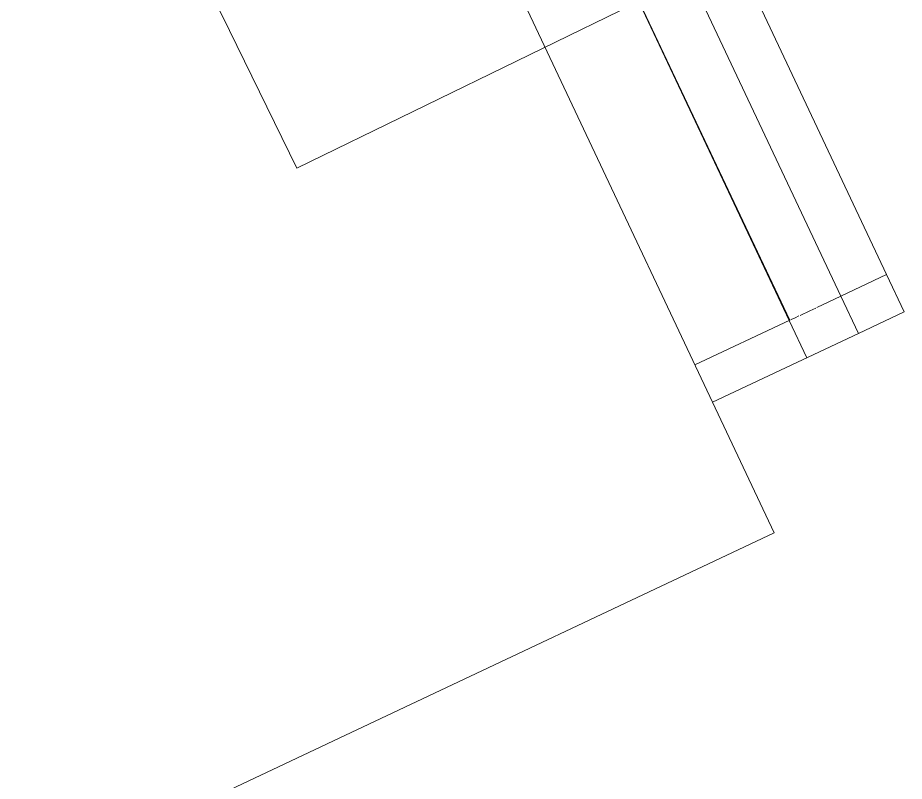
# Model space of a CAD drawing. Header units: metres. Extents: x -217 to -108, y -304 to -188.
# Drawn here: x -156.367 to -155.492, y -244.57 to -243.816 of the extents above; entities that cross this region are included whole.
import ezdxf

# ---------------------------------------------------------------- set-up
doc = ezdxf.new("R2010")
doc.units = ezdxf.units.M
doc.layers.add('I-FURN', color=30, linetype='Continuous', lineweight=9)

# ---------------------------------------------------------------- blocks, each defined once
blk = doc.blocks.new('dining_table_and_chairs_5978 - dining_table_and_chairs_5978-V25-Nivel 3')
at = {"layer": 'I-FURN'}
for p, q in [((1.2926, 0.68419), (1.7166, 0.68419)), ((1.7166, 0.68419), (1.7166, 0.63419)), ((1.7166, 0.63419), (1.7166, 0.68419)), ((1.7166, 0.68419), (1.75737, 0.68419)), ((1.7166, 0.63419), (1.7166, 0.68419)), ((1.7166, 0.68419), (1.75737, 0.68419)), ((1.75737, 0.68419), (1.75737, 0.63419)), ((1.75737, 0.68419), (1.75737, 0.63419)), ((1.2926, 0.63419), (1.7166, 0.63419)), ((1.7166, 0.63419), (1.7166, 0.60792)), ((1.7166, 0.63419), (1.75737, 0.63419)), ((1.7166, 0.63419), (1.75737, 0.63419)), ((1.75737, 0.63419), (1.75737, 0.57915)), ((1.75737, 0.63419), (1.75737, 0.57915)), ((1.7166, 0.6003), (1.7166, 0.6068)), ((1.7166, 0.6003), (1.7166, 0.6068)), ((1.7166, 0.6003), (1.7166, 0.58976)), ((1.7166, 0.58418), (1.7166, 0.58838)), ((1.7166, 0.58418), (1.7166, 0.58838)), ((1.7166, 0.57842), (1.2926, 0.57842)), ((1.2926, 0.57798), (1.7166, 0.57798)), ((1.7166, 0.58418), (1.7166, 0.5799)), ((1.7166, 0.57798), (1.7166, 0.57913)), ((1.7166, 0.57798), (1.7166, 0.57913)), ((1.7166, 0.57798), (1.7166, 0.57842)), ((1.7166, 0.475), (1.7166, 0.57842)), ((1.7166, 0.475), (1.7166, 0.57842)), ((1.7166, 0.57798), (1.75737, 0.57798)), ((1.7166, 0.57798), (1.75737, 0.57798)), ((1.75737, 0.57913), (1.75737, 0.475)), ((1.9, 0.475), (0, 0.475)), ((1.9, 0), (1.9, 0.475)), ((1.9, -0.475), (1.9, 0))]:
    blk.add_line(p, q, dxfattribs=at)
blk = doc.blocks.new('Table-Coffee-Glass-Modern_Reed - Table-Coffee-Glass-Modern_Reed-520541-Nivel 3')
at = {"layer": 'I-FURN'}
for p, q in [((-0.61232, 0.3048), (-0.61232, -0.3048)), ((-0.61232, 0.3048), (-0.45995, 0.3048)), ((-0.45995, 0.3048), (0.45974, 0.3048)), ((0.45974, 0.3048), (0.61117, 0.3048)), ((0.61117, -0.3048), (0.61117, 0.3048)), ((-0.45995, -0.3048), (-0.61232, -0.3048)), ((0.45974, -0.3048), (-0.45995, -0.3048)), ((0.61117, -0.3048), (0.45974, -0.3048))]:
    blk.add_line(p, q, dxfattribs=at)

msp = doc.modelspace()

# ---------------------------------------------------------------- block references
at = {"layer": 'I-FURN'}
for name, p, rotation in [('dining_table_and_chairs_5978 - dining_table_and_chairs_5978-V25-Nivel 3', (-156.86022, -242.80927), 295.2582255371546), ('Table-Coffee-Glass-Modern_Reed - Table-Coffee-Glass-Modern_Reed-520541-Nivel 3', (-156.08528, -243.28183), 295.9999999999994)]:
    msp.add_blockref(name, p, dxfattribs=dict(at, rotation=rotation))

doc.saveas('drawing.dxf')
